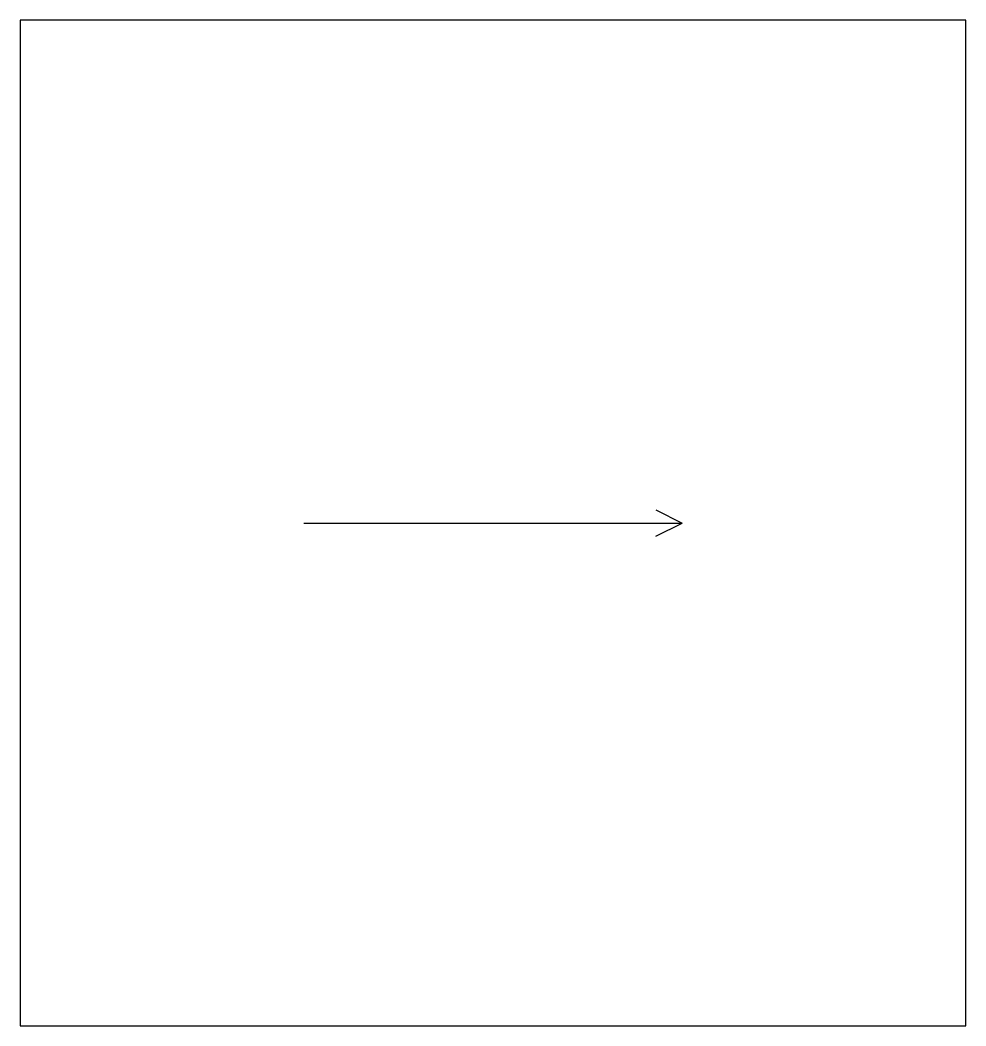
# Model space of a CAD drawing. Header units: millimetres. Extents: x 0 to 540, y 0 to 574.
import ezdxf

# ---------------------------------------------------------------- set-up
doc = ezdxf.new("R2010")
doc.units = ezdxf.units.MM
doc.layers.add('GRAIN_DIRECTION', color=3, linetype='Continuous')
doc.layers.add('OUTSIDE_THROUGH', color=7, linetype='Continuous')

msp = doc.modelspace()

# ---------------------------------------------------------------- linework, layer by layer
at = {"layer": 'GRAIN_DIRECTION'}
for p in [(363, 294.5), (162, 287), (363, 279.5)]:
    msp.add_line(p, (378, 287), dxfattribs=at)
at = {"layer": 'OUTSIDE_THROUGH'}
msp.add_lwpolyline([(0, 0), (540, 0), (540, 574), (0, 574)], close=True, dxfattribs=at)

doc.saveas('drawing.dxf')
